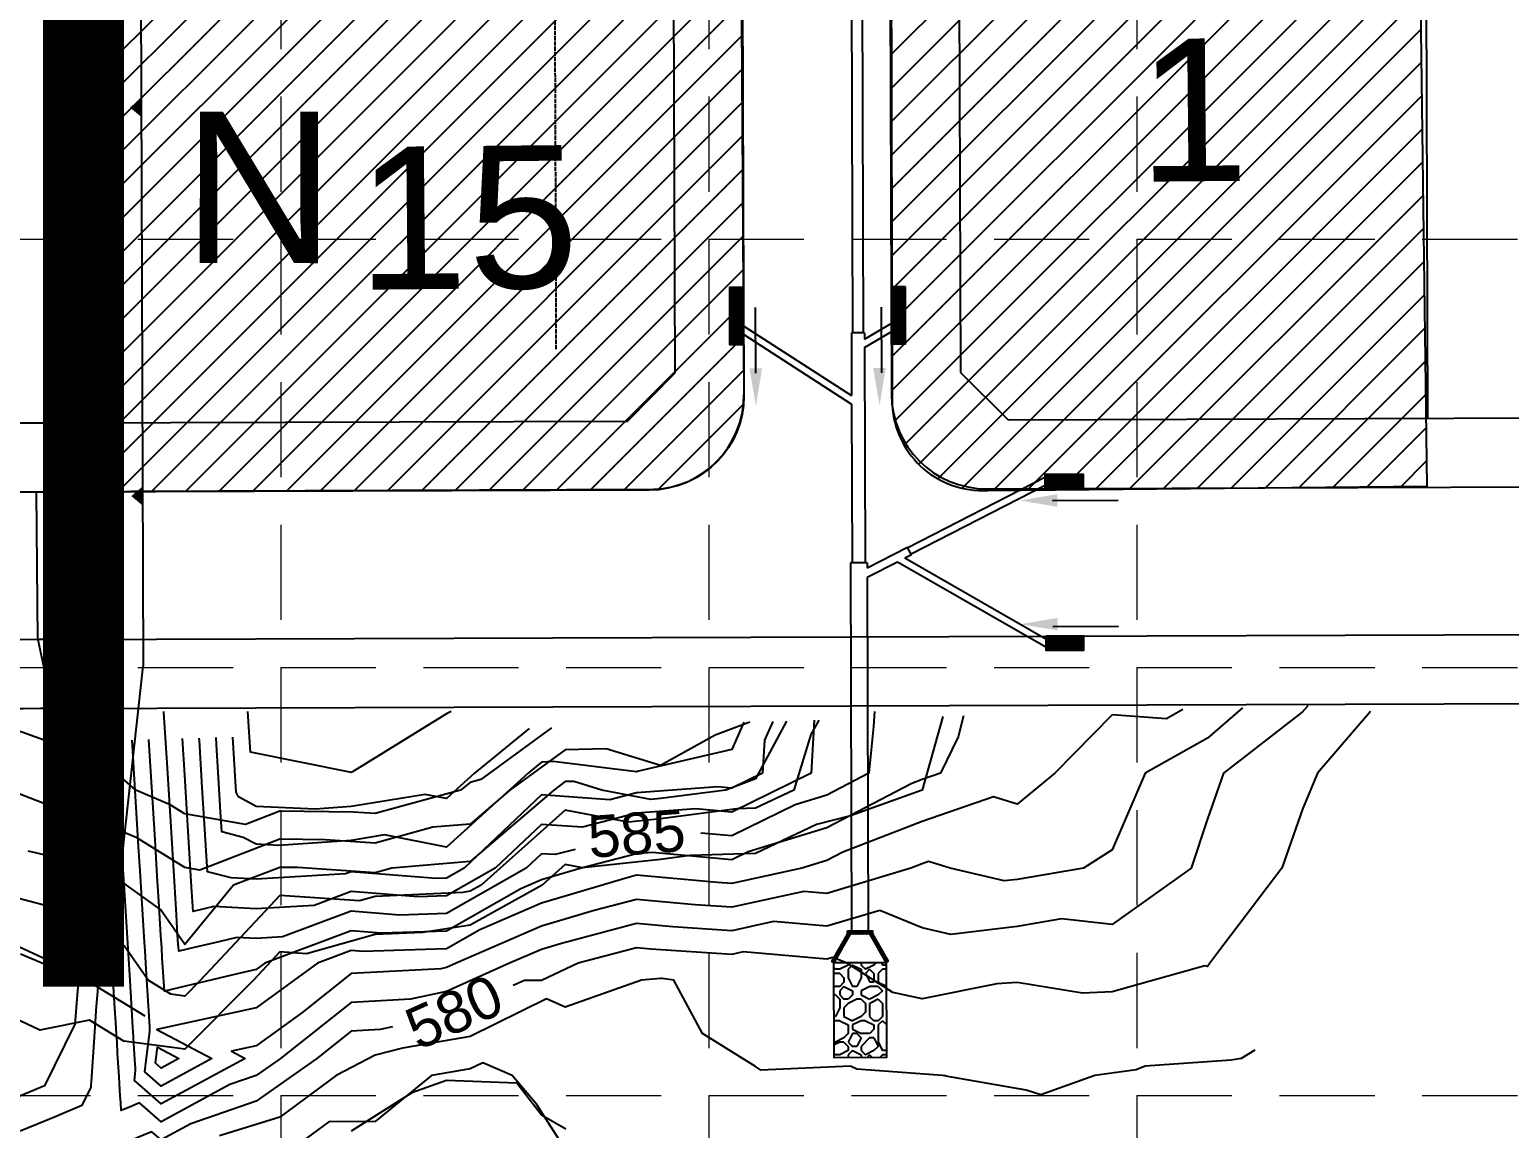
# Model space of a CAD drawing. Header units: inches. Extents: x 2468851 to 2474620, y 7110473 to 7114082.
# Drawn here: x 2470602.4 to 2470913.5, y 7111370.3 to 7111601.3 of the extents above; entities that cross this region are included whole.
import ezdxf
from ezdxf.enums import TextEntityAlignment as Align

# ---------------------------------------------------------------- set-up
doc = ezdxf.new("R2010")
doc.units = ezdxf.units.IN
doc.header["$MEASUREMENT"] = 0
for name, pattern in [('DASHED', [1.1, 0.9, -0.2]), ('HIDDEN', [0.375, 0.25, -0.125]), ('PHANTOM2', [3.15, 1.9, -0.25, 0.25, -0.25, 0.25, -0.25])]:
    doc.linetypes.add(name, pattern=pattern)
for name, color, linetype in [('BDY', 250, 'PHANTOM2'), ('CONTOURS-MAJ', 250, 'Continuous'), ('CONTOURS-MIN', 250, 'Continuous'), ('DITCH', 250, 'Continuous'), ('FLOW', 250, 'Continuous'), ('FUTURE', 250, 'Continuous'), ('GRID', 254, 'HIDDEN'), ('LOT', 250, 'Continuous'), ('LOTNO', 250, 'Continuous'), ('Newcastle homesites', 194, 'Continuous'), ('PHASE LINE', 7, 'Continuous'), ('PVMT', 250, 'Continuous'), ('SODDED LOT', 2, 'Continuous'), ('SROW', 250, 'Continuous'), ('STM', 1, 'Continuous')]:
    doc.layers.add(name, color=color, linetype=linetype)
doc.styles.get("Standard").update_dxf_attribs({"font": 'ARIAL.TTF'})
pattern_1 = [(225, (2471428.77444, 7111112.1237), (0.176776695, -0.176776695), [])]

# ---------------------------------------------------------------- blocks, each defined once
blk = doc.blocks.new('1DB')
at = {"layer": 'FLOW'}
for p, q in [((6.25, 13), (20.07, 13)), ((6.25, -13.5), (20.07, -13.5))]:
    blk.add_line(p, q, dxfattribs=at)
for points in [[(7.28, 11.68), (7.28, 14.32), (-0.62, 13)], [(7.28, -14.32), (7.28, -11.68), (-0.62, -13)]]:
    blk.add_solid(points, dxfattribs=at)

msp = doc.modelspace()

# ---------------------------------------------------------------- hatches: boundary and pattern name
at = {"layer": 'SODDED LOT'}
h = msp.add_hatch(dxfattribs=at)
h.set_pattern_fill('ANSI31', color=256, scale=40, style=0)
edge = h.paths.add_edge_path()
edge.add_line((2471878.14, 7111617.81), (2471733.92, 7111616.99))
edge.add_line((2471733.92, 7111616.99), (2471734.18, 7111508.06))
edge.add_line((2471734.18, 7111508.06), (2471859.31, 7111508.34))
edge.add_arc((2471859.27, 7111527.78), 19.44, 270.1281, 365.8334)
edge.add_line((2471878.6, 7111529.75), (2471878.43, 7111615.84))
edge.add_line((2471878.43, 7111615.84), (2471878.14, 7111617.81))
h.paths.add_polyline_path([(2471515.94, 7111475.91), (2471516.13, 7111331.66), (2471426.75, 7111331.66), (2471425.57, 7111475.63)])
h.paths.add_polyline_path([(2471163.92, 7111825.55), (2471163.11, 7111970.3), (2471074.78, 7111968.28), (2471074.38, 7111826.35)])
h.paths.add_polyline_path([(2470983.7, 7111825.12), (2470983.24, 7111969.87), (2470894.17, 7111968.95), (2470894.63, 7111825.58)])
h.paths.add_polyline_path([(2470462.54, 7111834), (2470614.22, 7111834.65), (2470616.16, 7111789.71), (2470750.69, 7111790.68), (2470751.01, 7111702.42), (2470616.8, 7111702.42), (2470615.83, 7111759), (2470605.81, 7111757.38), (2470463.51, 7111758.67)])
h.paths.add_polyline_path([(2470113.06, 7111496.01), (2470072.97, 7111368.32), (2470108.65, 7111357.77), (2470153.2, 7111347.74), (2470207.79, 7111335.38), (2470236.95, 7111331.19), (2470298.11, 7111325.02), (2470314.47, 7111323.88), (2470322.8, 7111457.64), (2470251.12, 7111464.45), (2470181.78, 7111477.77)])
h.paths.add_polyline_path([(2469651.46, 7111700.86), (2469516.57, 7111699.32), (2469517.53, 7111609.54), (2469562.54, 7111591.28), (2469580.04, 7111585.32), (2469605.81, 7111578.2), (2469620.57, 7111574.84), (2469632.5, 7111573.42), (2469636.94, 7111573.89), (2469641.49, 7111575.41), (2469645.37, 7111578.15), (2469648.39, 7111581.55), (2469651.14, 7111586.66), (2469652.37, 7111591.68), (2469652.18, 7111601.14)])
edge = h.paths.add_edge_path()
edge.add_line((2470431.89, 7111667.04), (2470417.42, 7111666.88))
edge.add_line((2470417.42, 7111666.88), (2470297.6, 7111666.45))
edge.add_line((2470297.6, 7111666.45), (2470297.94, 7111491.19))
edge.add_line((2470297.94, 7111491.19), (2470338, 7111488.45))
edge.add_line((2470338, 7111488.45), (2470383.55, 7111487.7))
edge.add_line((2470383.55, 7111487.7), (2470414.18, 7111488.82))
edge.add_arc((2470413.48, 7111507.87), 19.06, 272.1037, 359.9465)
edge.add_line((2470432.54, 7111507.85), (2470431.94, 7111665.77))
edge.add_line((2470431.94, 7111665.77), (2470431.89, 7111667.04))
h.paths.add_polyline_path([(2470001.06, 7111707.22), (2470149.45, 7111666.19), (2470148.76, 7111841.57), (2470001.33, 7111840.86)])
edge = h.paths.add_edge_path()
edge.add_line((2469778.45, 7111705.57), (2469682.37, 7111705.53))
edge.add_line((2469682.37, 7111705.53), (2469683.62, 7111588.73))
edge.add_arc((2469701.77, 7111588.93), 18.15, 180.6134, 277.0441)
edge.add_line((2469703.99, 7111570.92), (2469779.71, 7111571.39))
edge.add_line((2469779.71, 7111571.39), (2469779.64, 7111586.31))
edge.add_line((2469779.64, 7111586.31), (2469778.45, 7111705.57))
h.paths.add_polyline_path([(2470015.75, 7112006.16), (2470015.99, 7111872), (2470095.33, 7111872.74), (2470094.59, 7112006.9), (2470099.29, 7112006.9), (2470098.86, 7112141.12), (2470021.38, 7112140.9), (2470020.72, 7112007.15)])
h.paths.add_polyline_path([(2469776.58, 7112005.55), (2469856.02, 7112005.8), (2469856.49, 7111871.77), (2469777.08, 7111871.31), (2469777.08, 7111885.96)])
edge = h.paths.add_edge_path()
edge.add_line((2469786.45, 7112005.92), (2469785.68, 7112140.02))
edge.add_line((2469785.68, 7112140.02), (2469713.34, 7112139.91))
edge.add_arc((2469713.38, 7112119.63), 20.27, 90.093, 165.6857)
edge.add_arc((2470143.68, 7112009.84), 464.36, 165.6857, 180.536)
edge.add_line((2469679.34, 7112005.49), (2469785.96, 7112005.86))
edge.add_line((2469785.96, 7112005.86), (2469786.45, 7112005.92))
h.paths.add_polyline_path([(2469649.6, 7111848.84), (2469635.2, 7111848.75), (2469515.35, 7111847.42), (2469515.62, 7111823.32), (2469381.31, 7111821.85), (2469381.93, 7111748.24), (2469396.3, 7111748.24), (2469516.28, 7111749.42), (2469516.06, 7111773.6), (2469650.36, 7111775)])
h.paths.add_polyline_path([(2469651.21, 7112064.55), (2469634.57, 7112066.16), (2469517.7, 7112080.49), (2469516.64, 7112069.09), (2469514.68, 7112044.74), (2469514.3, 7111995.84), (2469514.75, 7111921.62), (2469649.01, 7111922.88), (2469647.99, 7111997.16), (2469648.39, 7112022.09), (2469649.17, 7112040.78)])
h.paths.add_polyline_path([(2469348.37, 7111996.14), (2469333.8, 7111995.88), (2469211.95, 7111994.68), (2469213.43, 7111846.88), (2469349.74, 7111848.08)])
edge = h.paths.add_edge_path()
edge.add_line((2469730.73, 7112440.03), (2469731.15, 7112305.56))
edge.add_line((2469731.15, 7112305.56), (2469808.21, 7112305.54))
edge.add_line((2469808.21, 7112305.54), (2470037.38, 7112306.59))
edge.add_line((2470037.38, 7112306.59), (2470037.82, 7112172.28))
edge.add_line((2470037.82, 7112172.28), (2469741.34, 7112171.2))
edge.add_arc((2469741.22, 7112203.44), 32.23, 246.0227, 270.2078, ccw=False)
edge.add_arc((2469697.26, 7112140.01), 45.9, 47.7551, 171.3864)
edge.add_line((2469651.88, 7112146.88), (2469532.82, 7112163.94))
edge.add_line((2469532.82, 7112163.94), (2469542.24, 7112198.47))
edge.add_line((2469542.24, 7112198.47), (2469562.19, 7112256.01))
edge.add_line((2469562.19, 7112256.01), (2469579.94, 7112304.73))
edge.add_line((2469579.94, 7112304.73), (2469573.93, 7112305.1))
edge.add_line((2469573.93, 7112305.1), (2469573.43, 7112439.53))
edge.add_line((2469573.43, 7112439.53), (2469730.73, 7112440.03))
h.paths.add_polyline_path([(2470018.68, 7112606.6), (2470019.14, 7112472.29), (2470094.74, 7112472.83), (2470094.31, 7112486.95), (2470094.13, 7112606.77)])
h.paths.add_polyline_path([(2469792.37, 7112605.8), (2469792.71, 7112471.2), (2469716.66, 7112471.33), (2469716.66, 7112486.16), (2469716.53, 7112605.8)])
h.paths.add_polyline_path([(2470020.12, 7112140.9), (2470020.45, 7112006.75), (2469864, 7112006.19), (2469863.37, 7112140.41)])
h.paths.add_polyline_path([(2471074.5, 7112290.24), (2471164.61, 7112290.54), (2471163.96, 7112435.01), (2471074.15, 7112434.66)])
edge = h.paths.add_edge_path()
edge.add_line((2471343.8, 7111971.44), (2471344.7, 7112114.95))
edge.add_line((2471344.7, 7112114.95), (2471539.87, 7112116.18))
edge.add_arc((2471539.99, 7112097.82), 18.36, 0.6652, 90.3626, ccw=False)
edge.add_line((2471558.35, 7112098.03), (2471558.44, 7111971.6))
edge.add_line((2471558.44, 7111971.6), (2471343.8, 7111971.44))
h.paths.add_polyline_path([(2471733.95, 7111796.93), (2471589.88, 7111797.21), (2471589.6, 7111707.83), (2471733.95, 7111707.27)])
h.paths.add_polyline_path([(2471256.55, 7111650.5), (2471346.65, 7111651.4), (2471345.56, 7111795.58), (2471256.09, 7111794.88)])
h.paths.add_polyline_path([(2470896.14, 7111649.75), (2470986.24, 7111650.18), (2470985.81, 7111794.06), (2470895.5, 7111793.85)])
h.paths.add_polyline_path([(2471075.94, 7111650.02), (2471166.38, 7111650.42), (2471165.98, 7111506.4), (2471076.34, 7111505.2)])
edge = h.paths.add_edge_path()
edge.add_line((2470616.6, 7111503.76), (2470614.57, 7111613.54))
edge.add_line((2470614.57, 7111613.54), (2470751.96, 7111614.46))
edge.add_line((2470751.96, 7111614.46), (2470752.52, 7111524.23))
edge.add_arc((2470733.02, 7111524.11), 19.51, -88.4919, 0.3567, ccw=False)
edge.add_line((2470733.53, 7111504.61), (2470623.66, 7111504.15))
edge.add_line((2470623.66, 7111504.15), (2470616.6, 7111503.76))
h.paths.add_polyline_path([(2470463.61, 7111603.16), (2470613.04, 7111603.43), (2470612.86, 7111756.91), (2470462.93, 7111757.35)])
h.paths.add_polyline_path([(2469852.56, 7111706.18), (2469854.08, 7111571.62), (2469927.93, 7111571.62), (2469926.61, 7111705.99)])
edge = h.paths.add_edge_path()
edge.add_line((2470297.32, 7111740.55), (2470297.26, 7111841.96))
edge.add_line((2470297.26, 7111841.96), (2470411.86, 7111842.43))
edge.add_arc((2470411.94, 7111822.98), 19.45, 2.0481, 90.236, ccw=False)
edge.add_line((2470431.37, 7111823.68), (2470431.8, 7111741.01))
edge.add_line((2470431.8, 7111741.01), (2470297.32, 7111740.55))
h.paths.add_polyline_path([(2470148.95, 7111841.35), (2470149.53, 7111666.08), (2470297.52, 7111666.62), (2470296.95, 7111841.9)])
h.paths.add_polyline_path([(2470001.09, 7111840.81), (2469926.23, 7111840.4), (2469926.77, 7111706.44), (2470001.47, 7111706.6)])
h.paths.add_polyline_path([(2469683.69, 7111706.18), (2469852.19, 7111706.18), (2469851.39, 7111840.13), (2469708.56, 7111840.13), (2469694.21, 7111838.66), (2469687.03, 7111833.81), (2469682.17, 7111824.5), (2469681.4, 7111811.11), (2469682.35, 7111706.12)])
h.paths.add_polyline_path([(2469381.01, 7112045.7), (2469514.27, 7112044.48), (2469517.52, 7112080.63), (2469651.2, 7112064.38), (2469658.51, 7112108.24), (2469658.51, 7112116.77), (2469656.48, 7112120.02), (2469653.23, 7112126.93), (2469652.82, 7112135.05), (2469650.38, 7112142.36), (2469650.38, 7112146.42), (2469532.96, 7112162.67), (2469523.62, 7112122.46), (2469389.54, 7112138.3), (2469384.67, 7112102.56), (2469381.42, 7112070.88)])
h.paths.add_polyline_path([(2470183.62, 7112307.12), (2470258.33, 7112308.1), (2470258, 7112441.02), (2470182.97, 7112441.02)])
h.paths.add_polyline_path([(2470033.71, 7112306.58), (2470108.63, 7112307.6), (2470107.61, 7112441.33), (2470033.02, 7112440.99)])
h.paths.add_polyline_path([(2469731.5, 7112305.73), (2469808.52, 7112305.95), (2469807.86, 7112440.37), (2469731.08, 7112440.06)])
h.paths.add_polyline_path([(2469437.23, 7112304.73), (2469573.71, 7112305.3), (2469572.86, 7112439.76), (2469497.13, 7112438.91), (2469488.66, 7112437.5), (2469481.59, 7112432.69), (2469477.35, 7112427.05), (2469474.24, 7112416.03)])
h.paths.add_polyline_path([(2470320.44, 7112607.52), (2470321.11, 7112473.23), (2470245.46, 7112472.87), (2470245.08, 7112607.02)])
h.paths.add_polyline_path([(2470177.76, 7112007.29), (2470416.4, 7112007.94), (2470430.92, 7112007.8), (2470430.5, 7112122.83), (2470430.45, 7112123.93), (2470430.28, 7112125.48), (2470430.04, 7112126.7), (2470429.95, 7112127.17), (2470429.65, 7112128.23), (2470429.51, 7112128.71), (2470428.96, 7112130.17), (2470428.29, 7112131.61), (2470427.44, 7112133.03), (2470426.6, 7112134.28), (2470425.56, 7112135.6), (2470424.51, 7112136.68), (2470423.41, 7112137.67), (2470421.96, 7112138.8), (2470420.8, 7112139.55), (2470419.24, 7112140.4), (2470417.84, 7112141.02), (2470416.4, 7112141.53), (2470415.05, 7112141.89), (2470413.14, 7112142.22), (2470411.73, 7112142.37), (2470177.16, 7112141.43)])
h.paths.add_polyline_path([(2470605.08, 7112373.61), (2470460.62, 7112373.35), (2470460.51, 7112450.56), (2470529.82, 7112450.15), (2470604.97, 7112450.55)])
h = msp.add_hatch(dxfattribs=at)
h.set_pattern_fill('ANSI31', color=256, scale=40, style=0)
edge = h.paths.add_edge_path()
edge.add_line((2470893.13, 7111969.27), (2470782.27, 7111968.84))
edge.add_line((2470782.27, 7111968.84), (2470782.54, 7111843.64))
edge.add_arc((2470801.53, 7111843.68), 18.99, 180.1245, 273.4308)
edge.add_line((2470802.66, 7111824.73), (2470893.84, 7111825.16))
edge.add_line((2470893.84, 7111825.16), (2470893.13, 7111969.27))
edge = h.paths.add_edge_path()
edge.add_line((2470894.29, 7111648.96), (2470783.42, 7111648.53))
edge.add_line((2470783.42, 7111648.53), (2470783.69, 7111523.33))
edge.add_arc((2470802.68, 7111523.37), 18.99, 180.1245, 273.4308)
edge.add_line((2470803.82, 7111504.42), (2470896.22, 7111505.31))
edge.add_line((2470896.22, 7111505.31), (2470894.29, 7111648.96))
at = {"layer": 'STM'}
h = msp.add_hatch(dxfattribs=at)
h.set_pattern_fill('ANSI31', color=5, scale=2, angle=180, style=0)
h.set_pattern_definition(pattern_1)
h.paths.add_polyline_path([(2470752.49, 7111547.07), (2470749.49, 7111547.06), (2470749.53, 7111535.06), (2470752.53, 7111535.07)])
h = msp.add_hatch(dxfattribs=at)
h.set_pattern_fill('ANSI31', color=5, scale=2, angle=180, style=0)
h.set_pattern_definition(pattern_1)
h.paths.add_polyline_path([(2470786.49, 7111547.19), (2470783.49, 7111547.17), (2470783.53, 7111535.17), (2470786.53, 7111535.19)])
h = msp.add_hatch(dxfattribs=at)
h.set_pattern_fill('ANSI31', color=5, scale=2, angle=180, style=0)
h.set_pattern_definition(pattern_1)
h.paths.add_polyline_path([(2470815.89, 7111504.79), (2470815.88, 7111507.79), (2470823.88, 7111507.81), (2470823.89, 7111504.81)])
h = msp.add_hatch(dxfattribs=at)
h.set_pattern_fill('ANSI31', color=5, scale=2, angle=180, style=0)
h.set_pattern_definition(pattern_1)
h.paths.add_polyline_path([(2470816, 7111473.79), (2470816.01, 7111470.79), (2470824.01, 7111470.81), (2470824, 7111473.81)])
h = msp.add_hatch(dxfattribs=at)
h.set_pattern_fill('ANSI31', color=5, angle=180, style=0)
h.set_pattern_definition([(225, (2471428.77444, 7111112.1237), (0.088388348, -0.088388348), [])])
h.paths.add_polyline_path([(2470774.32, 7111411.81), (2470779.57, 7111411.83), (2470779.57, 7111411.16), (2470782.91, 7111405.42), (2470782.48, 7111405.17), (2470779, 7111411.16), (2470774.9, 7111411.14), (2470771.46, 7111405.13), (2470771.02, 7111405.38), (2470774.32, 7111411.14)])
h = msp.add_hatch(dxfattribs=at)
h.set_pattern_fill('AGGREGAT', scale=18, angle=180, style=0)
h.set_pattern_definition([(180, (2471428.774, 7111112.124), (-18, -18), [1.8, -2.7, 0.9, -2.7, 0.9, -9]), (180, (2471419.774, 7111110.324), (-18, -18), [0.9, -17.1]), (180, (2471425.174, 7111109.424), (-18, -18), [0.9, -1.8, 0.9, -14.4]), (180, (2471416.174, 7111108.524), (-18, -18), [1.8, -16.2]), (180, (2471414.374, 7111107.624), (-18, -18), [0.9, -17.1]), (180, (2471419.774, 7111105.824), (-18, -18), [1.8, -16.2]), (180, (2471428.774, 7111104.924), (-18, -18), [0.9, -1.8, 0.9, -4.5, 2.7, -7.2]), (180, (2471416.174, 7111103.124), (-18, -18), [1.8, -16.2]), (180, (2471426.974, 7111102.224), (-18, -18), [1.8, -0.9, 0.9, -7.2, 0.9, -6.3]), (180, (2471427.874, 7111101.324), (-18, -18), [0.9, -17.1]), (180, (2471421.574, 7111100.424), (-18, -18), [0.9, -0.9, 0.9, -15.3]), (180, (2471424.274, 7111099.524), (-18, -18), [0.9, -17.1]), (180, (2471412.574, 7111098.624), (-18, -18), [0.9, -17.1]), (180, (2471420.674, 7111097.724), (-18, -18), [0.9, -7.2, 0.9, -9]), (180, (2471420.674, 7111096.824), (-18, -18), [1.8, -16.2]), (180, (2471417.074, 7111095.924), (-18, -18), [1.8, -16.2]), (180, (2471427.874, 7111095.024), (-18, -18), [0.9, -10.8, 1.8, -4.5]), (270, (2471428.774, 7111104.024), (18, -18), [3.6, -3.6, 1.8, -9]), (270, (2471427.874, 7111104.024), (18, -18), [0.9, -6.3, 1.8, -9]), (270, (2471426.974, 7111108.524), (18, -18), [2.7, -15.3]), (270, (2471426.074, 7111108.524), (18, -18), [1.8, -16.2]), (270, (2471425.174, 7111111.224), (18, -18), [0.9, -10.8, 0.9, -0.9, 1.8, -2.7]), (270, (2471423.374, 7111111.224), (18, -18), [0.9, -6.3, 0.9, -9.9]), (270, (2471422.474, 7111104.024), (18, -18), [1.8, -2.7, 0.9, -0.9, 1.8, -9.9]), (270, (2471421.574, 7111107.624), (18, -18), [1.8, -9.9, 0.9, -5.4]), (270, (2471420.674, 7111111.224), (18, -18), [0.9, -0.9, 1.8, -14.4]), (270, (2471418.874, 7111099.524), (18, -18), [0.9, -17.1]), (270, (2471417.974, 7111099.524), (18, -18), [1.8, -1.8, 0.9, -0.9, 1.8, -10.8]), (270, (2471417.074, 7111107.624), (18, -18), [0.9, -0.9, 0.9, -1.8, 0.9, -12.6]), (270, (2471414.374, 7111101.324), (18, -18), [3.6, -14.4]), (270, (2471413.474, 7111103.124), (18, -18), [3.6, -2.7, 1.8, -9.9]), (270, (2471412.574, 7111110.324), (18, -18), [0.9, -2.7, 1.8, -12.6]), (270, (2471411.674, 7111108.524), (18, -18), [2.7, -15.3]), (225, (2471421.574, 7111112.124), (-3e-15, -18), [1.2728, -24.18306]), (225, (2471411.674, 7111111.224), (-3e-15, -18), [1.27278, -21.6375, 1.27278, -1.27278]), (225, (2471423.374, 7111110.324), (-3e-15, -18), [1.27278, -10.18224, 1.27278, -12.72804]), (225, (2471418.874, 7111110.324), (-3e-15, -18), [1.27278, -20.36472, 1.27278, -2.54556]), (225, (2471417.974, 7111110.324), (-3e-15, -18), [2.54556, -10.18224, 2.54556, -10.18248]), (225, (2471422.474, 7111108.524), (-3e-15, -18), [1.2726, -11.4552, 1.2726, -1.2726, 1.2726, -8.91024]), (225, (2471413.474, 7111107.624), (-3e-15, -18), [1.27278, -1.27278, 1.27278, -21.6375]), (225, (2471426.074, 7111106.724), (-3e-15, -18), [1.27278, -15.27336, 1.27278, -7.63692]), (225, (2471411.674, 7111104.924), (-3e-15, -18), [1.2726, -1.2726, 1.2726, -5.09112, 1.2726, -15.27432]), (225, (2471422.474, 7111102.224), (-3e-15, -18), [1.2728, -24.18306]), (225, (2471426.974, 7111101.324), (-3e-15, -18), [2.54558, -22.91027]), (225, (2471428.774, 7111099.524), (-3e-15, -18), [1.27278, -1.27278, 1.27278, -21.6375]), (225, (2471418.874, 7111096.824), (-3e-15, -18), [1.2728, -24.18306]), (225, (2471413.474, 7111095.024), (-3e-15, -18), [1.2728, -24.18306]), (315, (2471420.674, 7111110.324), (-3e-15, -18), [1.2728, -24.18306]), (315, (2471419.774, 7111110.324), (-3e-15, -18), [1.2728, -24.18306]), (315, (2471425.174, 7111109.424), (-3e-15, -18), [1.27278, -5.09112, 2.54556, -16.54638]), (315, (2471428.774, 7111109.424), (-3e-15, -18), [1.2728, -24.18306]), (315, (2471417.074, 7111106.724), (-3e-15, -18), [1.27278, -10.18234, 1.27278, -12.72795]), (315, (2471416.174, 7111106.724), (-3e-15, -18), [1.2726, -7.6374, 1.2726, -7.6356, 1.2726, -6.36504]), (315, (2471426.974, 7111105.824), (-3e-15, -18), [1.2728, -24.18306]), (315, (2471412.574, 7111104.924), (-3e-15, -18), [2.5452, -6.3639, 1.2726, -1.2726, 1.2726, -12.72894]), (315, (2471424.274, 7111102.224), (-3e-15, -18), [1.2728, -24.18306]), (315, (2471417.074, 7111102.224), (-3e-15, -18), [2.54558, -22.91027]), (315, (2471416.174, 7111102.224), (-3e-15, -18), [1.2728, -24.18306]), (315, (2471421.574, 7111100.424), (-3e-15, -18), [1.2728, -24.18306]), (315, (2471426.974, 7111097.724), (-3e-15, -18), [1.2728, -24.18306]), (315, (2471412.574, 7111097.724), (-3e-15, -18), [1.2728, -24.18306]), (206.565, (2471426.9744, 7111112.124), (-18, -7e-09), [2.0124, -38.23682]), (206.565, (2471428.7744, 7111110.324), (-18, -7e-09), [2.0124, -38.23682]), (206.565, (2471428.7744, 7111109.424), (-18, -7e-09), [2.0124, -38.23682]), (206.565, (2471424.2744, 7111109.424), (-18, -7e-09), [2.0124, -38.23682]), (206.565, (2471425.1744, 7111105.824), (-18, -7e-09), [2.0124, -38.23682]), (206.565, (2471425.1744, 7111104.924), (-18, -7e-09), [2.0124, -38.23682]), (206.565, (2471421.5744, 7111101.324), (-18, -7e-09), [2.0124, -38.23682]), (206.565, (2471420.6744, 7111100.424), (-18, -7e-09), [2.0124, -38.23682]), (206.565, (2471427.8744, 7111098.624), (-18, -7e-09), [2.0124, -38.23682]), (206.565, (2471422.4744, 7111098.624), (-18, -7e-09), [2.0124, -38.23682]), (243.435, (2471413.4744, 7111112.124), (-9e-10, -18), [2.0124, -38.23682]), (243.435, (2471417.9744, 7111109.424), (-9e-10, -18), [2.0124, -38.23682]), (243.435, (2471420.6744, 7111107.624), (-9e-10, -18), [2.0124, -38.23682]), (243.435, (2471417.9744, 7111104.924), (-9e-10, -18), [2.0124, -38.23682]), (243.435, (2471417.0744, 7111104.924), (-9e-10, -18), [2.0124, -38.23682]), (243.435, (2471423.3744, 7111102.224), (-9e-10, -18), [2.0124, -38.23682]), (243.435, (2471425.1744, 7111101.324), (-9e-10, -18), [2.0124, -38.23682]), (243.435, (2471417.9744, 7111097.724), (-9e-10, -18), [2.0124, -38.23682]), (243.435, (2471425.1744, 7111095.924), (-9e-10, -18), [2.0124, -38.23682]), (296.565, (2471427.8744, 7111101.324), (7e-09, -18), [2.0124, -38.23682]), (296.565, (2471417.0744, 7111101.324), (7e-09, -18), [2.0124, -38.23682]), (296.565, (2471428.7744, 7111100.424), (7e-09, -18), [2.0124, -38.23682]), (296.565, (2471414.3744, 7111097.724), (7e-09, -18), [2.0124, -38.23682]), (296.565, (2471426.0744, 7111096.824), (7e-09, -18), [2.0124, -38.23682]), (296.565, (2471422.4744, 7111095.924), (7e-09, -18), [2.0124, -38.23682]), (333.435, (2471421.5744, 7111112.124), (18, -7e-09), [2.0124, -38.23682]), (333.435, (2471425.1744, 7111110.324), (18, -7e-09), [2.0124, -38.23682]), (333.435, (2471412.5744, 7111109.424), (18, -7e-09), [2.0124, -38.23682]), (333.435, (2471414.3744, 7111107.624), (18, -7e-09), [2.0124, -38.23682]), (333.435, (2471421.5744, 7111105.824), (18, -7e-09), [2.0124, -38.23682]), (333.435, (2471426.0744, 7111104.924), (18, -7e-09), [2.0124, -38.23682]), (333.435, (2471420.6744, 7111104.924), (18, -7e-09), [2.0124, -38.23682]), (333.435, (2471423.3744, 7111103.124), (18, -7e-09), [2.0124, -38.23682]), (333.435, (2471423.3744, 7111098.624), (18, -7e-09), [2.0124, -38.23682]), (333.435, (2471428.7744, 7111095.024), (18, -7e-09), [2.0124, -38.23682]), (333.435, (2471417.9744, 7111095.024), (18, -7e-09), [2.0124, -38.23682]), (333.435, (2471416.1744, 7111095.024), (18, -7e-09), [2.0124, -38.23682])])
h.paths.add_polyline_path([(2470782.48, 7111405.17), (2470782.55, 7111385.17), (2470771.53, 7111385.13), (2470771.46, 7111405.13)])

# ---------------------------------------------------------------- linework, layer by layer
at = {"layer": 'BDY', "color": 7, "linetype": 'Continuous'}
for p, q in [((2470604.37, 7112608.57), (2470608.29, 7111458.58)), ((2470604.37, 7112608.57), (2470608.29, 7111458.58)), ((2470608.29, 7111458.58), (2471336.07, 7111461.06))]:
    msp.add_line(p, q, dxfattribs=at)
msp.add_arc((2470611.25, 7110588.58), 870, 90.19541, 97.87218, dxfattribs=at)
at = {"layer": 'CONTOURS-MAJ', "color": 42}
for points, elevation in [([(2470717.07, 7111428.94), (2470712.84, 7111427.84), (2470710, 7111428.04), (2470706.78, 7111425), (2470690, 7111415.46), (2470680.14, 7111415.14), (2470670, 7111415.96), (2470655.53, 7111410.53), (2470650, 7111410.2), (2470645.95, 7111410.42), (2470642.19, 7111409.53), (2470636.97, 7111408.29), (2470633.72, 7111407.52), (2470633.66, 7111408.56), (2470633.64, 7111408.87), (2470633.43, 7111412.28), (2470633.25, 7111415.2), (2470632.82, 7111422.21), (2470632.19, 7111432.48), (2470631.29, 7111447.14), (2470630.9, 7111453.44), (2470630.61, 7111457.77), (2470630.6, 7111457.95)], 585), ([(2470691.01, 7111457.95), (2470690, 7111457.47), (2470670.23, 7111445.23), (2470670, 7111445.12), (2470669.73, 7111445.19), (2470648.84, 7111449.37), (2470648.84, 7111449.37), (2470648.84, 7111449.37), (2470648.84, 7111449.37), (2470648.26, 7111457.95)], 590), ([(2470884.28, 7111457.95), (2470873.12, 7111445), (2470870, 7111437.38), (2470865.63, 7111425), (2470851.98, 7111406.98), (2470850.53, 7111405), (2470850, 7111404.34), (2470849.47, 7111404.47), (2470830, 7111399.03), (2470823.74, 7111398.74), (2470810, 7111400.96), (2470805.7, 7111400.7), (2470790, 7111397.55), (2470783.83, 7111398.83), (2470774.29, 7111405), (2470771.25, 7111406.25), (2470770, 7111405.88), (2470752.41, 7111407.41), (2470750, 7111406.88), (2470732.97, 7111407.97), (2470730, 7111408.24), (2470717.68, 7111405), (2470710, 7111401.36), (2470706.41, 7111401.41), (2470704.01, 7111400.34)], 580), ([(2470780, 7111457.95), (2470779.76, 7111454.76), (2470778.84, 7111445), (2470770, 7111440.37), (2470763.34, 7111438.34), (2470750, 7111431.77), (2470743.46, 7111432.36)], 585), ([(2470626.66, 7111393.85), (2470614.99, 7111401.03), (2470614.5, 7111400.93), (2470613.46, 7111401.42), (2470600.46, 7111406.89)], 585), ([(2470678.7, 7111391.63), (2470676.05, 7111391.05), (2470670, 7111390.73), (2470662.75, 7111385), (2470650, 7111376.05), (2470636.27, 7111371.27), (2470630, 7111367.87), (2470628.04, 7111369.6), (2470627.14, 7111369.22), (2470618.6, 7111365.67), (2470618.6, 7111365.67), (2470618.6, 7111365.67), (2470618.6, 7111365.67), (2470611.54, 7111366.92), (2470609.64, 7111366.13), (2470608.58, 7111365.69), (2470608.96, 7111365), (2470590, 7111349.32)], 580)]:
    msp.add_lwpolyline(points, dxfattribs=dict(at, elevation=elevation))
at = {"layer": 'CONTOURS-MIN', "color": 42}
for points, elevation in [([(2470871.13, 7111459.11), (2470870, 7111457.87), (2470853.37, 7111445), (2470850, 7111435.35), (2470846.55, 7111425), (2470830, 7111413.13), (2470819.34, 7111414.34), (2470810, 7111412.76), (2470796.03, 7111411.03), (2470790, 7111412.46), (2470781.13, 7111416.13), (2470770, 7111412.79), (2470758.77, 7111413.77), (2470750, 7111411.85), (2470737.64, 7111412.64), (2470730, 7111413.34), (2470714.17, 7111409.17), (2470710, 7111407.93), (2470703.25, 7111405), (2470690, 7111399.08), (2470682.44, 7111397.44), (2470670, 7111396.78), (2470655.11, 7111385), (2470650, 7111381.42), (2470644.5, 7111379.5), (2470630, 7111371.65), (2470625.47, 7111375.64), (2470623.38, 7111374.77), (2470621.63, 7111374.04), (2470621.52, 7111375.76), (2470621.44, 7111377.07), (2470621.28, 7111379.72), (2470621.19, 7111381.16), (2470620.88, 7111386.14), (2470620.75, 7111388.36), (2470620.58, 7111391.15), (2470620.56, 7111391.41), (2470620.24, 7111396.63), (2470620.1, 7111398.95), (2470619.64, 7111406.38), (2470619.62, 7111406.65), (2470618.4, 7111426.65), (2470617.17, 7111407.89), (2470617.07, 7111405.93), (2470616.63, 7111399.09), (2470616.36, 7111396.02), (2470616.07, 7111391.7), (2470615.93, 7111389.48), (2470615.3, 7111380.05), (2470615.27, 7111379.53), (2470615.25, 7111379.27), (2470615.23, 7111378.95), (2470613.34, 7111375.08), (2470607.58, 7111372.68), (2470600.4, 7111369.69)], 581), ([(2470871.13, 7111459.11), (2470870, 7111457.87), (2470853.37, 7111445), (2470850, 7111435.35), (2470846.55, 7111425), (2470830, 7111413.13), (2470819.34, 7111414.34), (2470810, 7111412.76), (2470796.03, 7111411.03), (2470790, 7111412.46), (2470781.13, 7111416.13), (2470770, 7111412.79), (2470758.77, 7111413.77), (2470750, 7111411.85), (2470737.64, 7111412.64), (2470730, 7111413.34), (2470714.17, 7111409.17), (2470710, 7111407.93), (2470703.25, 7111405), (2470690, 7111399.08), (2470682.44, 7111397.44), (2470670, 7111396.78), (2470655.11, 7111385), (2470650, 7111381.42), (2470644.5, 7111379.5), (2470630, 7111371.65), (2470625.47, 7111375.64), (2470623.38, 7111374.77), (2470621.63, 7111374.04), (2470621.52, 7111375.76), (2470621.44, 7111377.07), (2470621.28, 7111379.72), (2470621.19, 7111381.16), (2470620.88, 7111386.14), (2470620.75, 7111388.36), (2470620.58, 7111391.15), (2470620.56, 7111391.41), (2470620.24, 7111396.63), (2470620.1, 7111398.95), (2470619.64, 7111406.38), (2470619.62, 7111406.65), (2470618.4, 7111426.65), (2470617.17, 7111407.89), (2470617.07, 7111405.93), (2470616.63, 7111399.09), (2470616.36, 7111396.02), (2470616.07, 7111391.7), (2470615.93, 7111389.48), (2470615.3, 7111380.05), (2470615.27, 7111379.53), (2470615.25, 7111379.27), (2470615.23, 7111378.95), (2470613.34, 7111375.08), (2470607.58, 7111372.68), (2470600.4, 7111369.69)], 581), ([(2470857.35, 7111458.71), (2470850, 7111452.35), (2470836.94, 7111445), (2470830, 7111428.85), (2470823.91, 7111425), (2470810, 7111422.64), (2470807.3, 7111422.3), (2470795.94, 7111425), (2470791.38, 7111426.38), (2470790, 7111425.9), (2470787.67, 7111425), (2470770, 7111419.7), (2470765.12, 7111420.12), (2470750, 7111416.81), (2470742.3, 7111417.3), (2470730, 7111418.43), (2470721.08, 7111416.08), (2470710, 7111412.8), (2470692.06, 7111405), (2470690, 7111404.08), (2470688.83, 7111403.83), (2470670, 7111402.83), (2470659.61, 7111394.61), (2470650, 7111387.66), (2470644.79, 7111386.52), (2470647.68, 7111385), (2470630, 7111375.43), (2470624.4, 7111380.37), (2470624.65, 7111382.41), (2470624.61, 7111383.14), (2470624.57, 7111383.65), (2470624.22, 7111389.36), (2470624.14, 7111390.72), (2470624.1, 7111391.42), (2470623.93, 7111394.12), (2470623.49, 7111401.36), (2470623.14, 7111407), (2470623.08, 7111408.06), (2470622.11, 7111423.79), (2470622, 7111425.54), (2470621.84, 7111428.11), (2470620.39, 7111451.83)], 582), ([(2470857.35, 7111458.71), (2470850, 7111452.35), (2470836.94, 7111445), (2470830, 7111428.85), (2470823.91, 7111425), (2470810, 7111422.64), (2470807.3, 7111422.3), (2470795.94, 7111425), (2470791.38, 7111426.38), (2470790, 7111425.9), (2470787.67, 7111425), (2470770, 7111419.7), (2470765.12, 7111420.12), (2470750, 7111416.81), (2470742.3, 7111417.3), (2470730, 7111418.43), (2470721.08, 7111416.08), (2470710, 7111412.8), (2470692.06, 7111405), (2470690, 7111404.08), (2470688.83, 7111403.83), (2470670, 7111402.83), (2470659.61, 7111394.61), (2470650, 7111387.66), (2470644.79, 7111386.52), (2470647.68, 7111385), (2470630, 7111375.43), (2470624.4, 7111380.37), (2470624.65, 7111382.41), (2470624.61, 7111383.14), (2470624.57, 7111383.65), (2470624.22, 7111389.36), (2470624.14, 7111390.72), (2470624.1, 7111391.42), (2470623.93, 7111394.12), (2470623.49, 7111401.36), (2470623.14, 7111407), (2470623.08, 7111408.06), (2470622.11, 7111423.79), (2470622, 7111425.54), (2470621.84, 7111428.11), (2470620.39, 7111451.83)], 582), ([(2470712.09, 7111454.49), (2470697.22, 7111443.65), (2470694.99, 7111442.97), (2470692.94, 7111441.42), (2470674.99, 7111436.48), (2470670.37, 7111436.8), (2470654.99, 7111436.98), (2470647.78, 7111434.21), (2470634.99, 7111436.44), (2470631.9, 7111438.33), (2470624.69, 7111441.42), (2470619.55, 7111445.98), (2470614.99, 7111447.26), (2470605.45, 7111451.88), (2470594.99, 7111455.64), (2470576.77, 7111441.42), (2470574.99, 7111439.38), (2470572.59, 7111439.03), (2470573.15, 7111441.42), (2470570.89, 7111450.39)], 589), ([(2470794.36, 7111456.88), (2470790, 7111441.42), (2470774.99, 7111435.99), (2470767.78, 7111434.21), (2470754.99, 7111428.1), (2470741.23, 7111427.66), (2470734.99, 7111426.85), (2470718.64, 7111425.08), (2470714.99, 7111425.79), (2470710.1, 7111421.42), (2470694.99, 7111413.01), (2470685.04, 7111411.47), (2470674.99, 7111411.02), (2470660.58, 7111407.01), (2470654.99, 7111407.38), (2470649.41, 7111401.42), (2470634.99, 7111386.96), (2470622.2, 7111388.63), (2470614.99, 7111393.07), (2470604.51, 7111390.94), (2470594.99, 7111395.45)], 584), ([(2470768.28, 7111456.12), (2470766.64, 7111453.08), (2470763.01, 7111441.42), (2470754.99, 7111437.59), (2470751.03, 7111437.46), (2470734.99, 7111435.38), (2470728.21, 7111434.64), (2470714.99, 7111437.21), (2470697.32, 7111421.42), (2470694.99, 7111420.13), (2470693.46, 7111419.89), (2470674.99, 7111419.06), (2470671.71, 7111418.15), (2470654.99, 7111419.24), (2470638.29, 7111401.42), (2470634.99, 7111398.11), (2470632.06, 7111398.49), (2470627.3, 7111401.42), (2470622.25, 7111408.68), (2470614.99, 7111413.85), (2470609.66, 7111416.09), (2470594.99, 7111419.96)], 586), ([(2470753.82, 7111455.7), (2470746.52, 7111452.95), (2470734.99, 7111446.6), (2470723.62, 7111450.05), (2470714.99, 7111449.89), (2470703.36, 7111441.42), (2470694.99, 7111434.27), (2470687.15, 7111433.58), (2470674.99, 7111430.24), (2470664.53, 7111430.96), (2470654.99, 7111431.07), (2470638.17, 7111424.61), (2470634.99, 7111425.16), (2470624.91, 7111431.35), (2470614.99, 7111435.6), (2470610.24, 7111436.68), (2470598.12, 7111441.42)], 588), ([(2470761.52, 7111455.93), (2470754.99, 7111443.78), (2470748.72, 7111441.42), (2470734.99, 7111439.64), (2470732.99, 7111439.42), (2470722.7, 7111441.42), (2470716.79, 7111443.22), (2470714.99, 7111443.19), (2470712.57, 7111441.42), (2470694.99, 7111426.42), (2470678.53, 7111424.97), (2470674.99, 7111423.99), (2470658.68, 7111425.12), (2470654.99, 7111425.16), (2470645.27, 7111421.42), (2470634.99, 7111408.98), (2470629.89, 7111416.32), (2470622.72, 7111421.42), (2470617.93, 7111424.36), (2470614.99, 7111425.62), (2470602.1, 7111428.54)], 587), ([(2470844.84, 7111458.35), (2470841.42, 7111456.42), (2470830, 7111457.23), (2470817.92, 7111445), (2470810, 7111438.48), (2470804.99, 7111439.99), (2470790, 7111434.78), (2470773.36, 7111428.36), (2470770, 7111426.6), (2470764.73, 7111425), (2470750, 7111421.77), (2470746.97, 7111421.97), (2470730, 7111423.52), (2470727.99, 7111422.99), (2470710, 7111417.67), (2470697.03, 7111412.03), (2470690, 7111408.03), (2470672.46, 7111407.46), (2470670, 7111407.66), (2470662.91, 7111405), (2470650, 7111395.66), (2470629.11, 7111391.07), (2470640.71, 7111385), (2470630, 7111379.2), (2470626.61, 7111382.2), (2470626.83, 7111383.97), (2470627.59, 7111390.12), (2470627.67, 7111390.78), (2470627.64, 7111391.42), (2470627.62, 7111391.61), (2470626.88, 7111403.76), (2470626.64, 7111407.63), (2470626.53, 7111409.46), (2470625.82, 7111420.93), (2470625.61, 7111424.43), (2470625.29, 7111429.56), (2470623.92, 7111451.93)], 583), ([(2470844.84, 7111458.35), (2470841.42, 7111456.42), (2470830, 7111457.23), (2470817.92, 7111445), (2470810, 7111438.48), (2470804.99, 7111439.99), (2470790, 7111434.78), (2470773.36, 7111428.36), (2470770, 7111426.6), (2470764.73, 7111425), (2470750, 7111421.77), (2470746.97, 7111421.97), (2470730, 7111423.52), (2470727.99, 7111422.99), (2470710, 7111417.67), (2470697.03, 7111412.03), (2470690, 7111408.03), (2470672.46, 7111407.46), (2470670, 7111407.66), (2470662.91, 7111405), (2470650, 7111395.66), (2470629.11, 7111391.07), (2470640.71, 7111385), (2470630, 7111379.2), (2470626.61, 7111382.2), (2470626.83, 7111383.97), (2470627.59, 7111390.12), (2470627.67, 7111390.78), (2470627.64, 7111391.42), (2470627.62, 7111391.61), (2470626.88, 7111403.76), (2470626.64, 7111407.63), (2470626.53, 7111409.46), (2470625.82, 7111420.93), (2470625.61, 7111424.43), (2470625.29, 7111429.56), (2470623.92, 7111451.93)], 583), ([(2470798.75, 7111457.01), (2470797.58, 7111452.58), (2470793.85, 7111445), (2470790, 7111443.66), (2470787.82, 7111442.82), (2470770, 7111433.48), (2470753.46, 7111428.46), (2470750, 7111426.76), (2470733.27, 7111428.27), (2470730, 7111428.03), (2470718.33, 7111425), (2470710, 7111422.53), (2470705.64, 7111420.64), (2470690, 7111411.75), (2470676.3, 7111411.3), (2470670, 7111411.81), (2470651.85, 7111405), (2470650, 7111403.66), (2470646.62, 7111402.92), (2470630.7, 7111399.15), (2470630.27, 7111406.16), (2470630.14, 7111408.25), (2470629.98, 7111410.87), (2470629.54, 7111418.06), (2470629.21, 7111423.32), (2470628.74, 7111431.02), (2470627.59, 7111449.75), (2470627.45, 7111452.03)], 584), ([(2470798.75, 7111457.01), (2470797.58, 7111452.58), (2470793.85, 7111445), (2470790, 7111443.66), (2470787.82, 7111442.82), (2470770, 7111433.48), (2470753.46, 7111428.46), (2470750, 7111426.76), (2470733.27, 7111428.27), (2470730, 7111428.03), (2470718.33, 7111425), (2470710, 7111422.53), (2470705.64, 7111420.64), (2470690, 7111411.75), (2470676.3, 7111411.3), (2470670, 7111411.81), (2470651.85, 7111405), (2470650, 7111403.66), (2470646.62, 7111402.92), (2470630.7, 7111399.15), (2470630.27, 7111406.16), (2470630.14, 7111408.25), (2470629.98, 7111410.87), (2470629.54, 7111418.06), (2470629.21, 7111423.32), (2470628.74, 7111431.02), (2470627.59, 7111449.75), (2470627.45, 7111452.03)], 584), ([(2470767.3, 7111456.09), (2470766.67, 7111445), (2470750, 7111436.79), (2470742.47, 7111437.47), (2470730, 7111436.56), (2470718.6, 7111433.6), (2470710, 7111434.21), (2470700.25, 7111425), (2470690, 7111419.17), (2470683.98, 7111418.98), (2470670, 7111420.11), (2470662.18, 7111417.18), (2470650, 7111416.44), (2470641.08, 7111416.92), (2470636.75, 7111415.89), (2470636.43, 7111421.1), (2470635.64, 7111433.93), (2470634.99, 7111444.54), (2470634.51, 7111452.24)], 586), ([(2470767.3, 7111456.09), (2470766.67, 7111445), (2470750, 7111436.79), (2470742.47, 7111437.47), (2470730, 7111436.56), (2470718.6, 7111433.6), (2470710, 7111434.21), (2470700.25, 7111425), (2470690, 7111419.17), (2470683.98, 7111418.98), (2470670, 7111420.11), (2470662.18, 7111417.18), (2470650, 7111416.44), (2470641.08, 7111416.92), (2470636.75, 7111415.89), (2470636.43, 7111421.1), (2470635.64, 7111433.93), (2470634.99, 7111444.54), (2470634.51, 7111452.24)], 586), ([(2470758.63, 7111455.84), (2470756.88, 7111451.88), (2470756.49, 7111445), (2470750, 7111441.8), (2470747.07, 7111442.07), (2470730, 7111440.82), (2470724.36, 7111439.36), (2470710, 7111440.38), (2470693.72, 7111425), (2470690, 7111422.89), (2470687.82, 7111422.82), (2470670, 7111424.26), (2470668.82, 7111423.82), (2470650, 7111422.69), (2470644.77, 7111422.97), (2470639.77, 7111424.26), (2470639.09, 7111435.39), (2470638.68, 7111441.93), (2470638.08, 7111451.82), (2470638.04, 7111452.34)], 587), ([(2470758.63, 7111455.84), (2470756.88, 7111451.88), (2470756.49, 7111445), (2470750, 7111441.8), (2470747.07, 7111442.07), (2470730, 7111440.82), (2470724.36, 7111439.36), (2470710, 7111440.38), (2470693.72, 7111425), (2470690, 7111422.89), (2470687.82, 7111422.82), (2470670, 7111424.26), (2470668.82, 7111423.82), (2470650, 7111422.69), (2470644.77, 7111422.97), (2470639.77, 7111424.26), (2470639.09, 7111435.39), (2470638.68, 7111441.93), (2470638.08, 7111451.82), (2470638.04, 7111452.34)], 587), ([(2470752.54, 7111455.67), (2470750, 7111449.93), (2470730.36, 7111445.36), (2470730, 7111445.22), (2470712.44, 7111447.44), (2470710, 7111447.31), (2470707.18, 7111445), (2470690, 7111429.4), (2470677, 7111432), (2470670, 7111430.83), (2470654.79, 7111429.79), (2470650, 7111430.02), (2470647.27, 7111431.47), (2470642.79, 7111432.63), (2470642.53, 7111436.85), (2470642.38, 7111439.32), (2470641.66, 7111451), (2470641.57, 7111452.44)], 588), ([(2470752.54, 7111455.67), (2470750, 7111449.93), (2470730.36, 7111445.36), (2470730, 7111445.22), (2470712.44, 7111447.44), (2470710, 7111447.31), (2470707.18, 7111445), (2470690, 7111429.4), (2470677, 7111432), (2470670, 7111430.83), (2470654.79, 7111429.79), (2470650, 7111430.02), (2470647.27, 7111431.47), (2470642.79, 7111432.63), (2470642.53, 7111436.85), (2470642.38, 7111439.32), (2470641.66, 7111451), (2470641.57, 7111452.44)], 588), ([(2470707.38, 7111454.35), (2470695.93, 7111445), (2470690, 7111439.61), (2470685.51, 7111440.51), (2470670, 7111437.93), (2470662.41, 7111437.41), (2470650, 7111437.98), (2470646.28, 7111439.97), (2470645.82, 7111441), (2470645.25, 7111450.19), (2470645.09, 7111452.55)], 589), ([(2470707.38, 7111454.35), (2470695.93, 7111445), (2470690, 7111439.61), (2470685.51, 7111440.51), (2470670, 7111437.93), (2470662.41, 7111437.41), (2470650, 7111437.98), (2470646.28, 7111439.97), (2470645.82, 7111441), (2470645.25, 7111450.19), (2470645.09, 7111452.55)], 589), ([(2470611.4, 7111451.57), (2470610.27, 7111431.59), (2470609.93, 7111426.36), (2470609.58, 7111419.93), (2470609.46, 7111418.08), (2470608.74, 7111404.45), (2470608.74, 7111404.45), (2470608.74, 7111404.45), (2470608.74, 7111404.45), (2470596.62, 7111410.05), (2470595.03, 7111410.78), (2470579.04, 7111415.96), (2470570, 7111419.46), (2470566.01, 7111421.01), (2470555.72, 7111425), (2470550, 7111427.22), (2470532, 7111427), (2470530, 7111427.37), (2470519.08, 7111425), (2470510, 7111423.03), (2470508.1, 7111423.1), (2470490, 7111419.96), (2470477.17, 7111418.01), (2470470.17, 7111407.39)], 583), ([(2470611.4, 7111451.57), (2470610.27, 7111431.59), (2470609.93, 7111426.36), (2470609.58, 7111419.93), (2470609.46, 7111418.08), (2470608.74, 7111404.45), (2470608.74, 7111404.45), (2470608.74, 7111404.45), (2470608.74, 7111404.45), (2470596.62, 7111410.05), (2470595.03, 7111410.78), (2470579.04, 7111415.96), (2470570, 7111419.46), (2470566.01, 7111421.01), (2470555.72, 7111425), (2470550, 7111427.22), (2470532, 7111427), (2470530, 7111427.37), (2470519.08, 7111425), (2470510, 7111423.03), (2470508.1, 7111423.1), (2470490, 7111419.96), (2470477.17, 7111418.01), (2470470.17, 7111407.39)], 583), ([(2470615.78, 7111451.7), (2470615.57, 7111447.92), (2470614.16, 7111426.51), (2470613.99, 7111423.29), (2470613.31, 7111412.98), (2470612.9, 7111405.19), (2470612.68, 7111401.77), (2470611.85, 7111392.22), (2470611.85, 7111392.22), (2470611.85, 7111392.22), (2470611.85, 7111392.22), (2470605.51, 7111379.22), (2470605.51, 7111379.22), (2470605.51, 7111379.22), (2470592.22, 7111373.68)], 582), ([(2470615.78, 7111451.7), (2470615.57, 7111447.92), (2470614.16, 7111426.51), (2470613.99, 7111423.29), (2470613.31, 7111412.98), (2470612.9, 7111405.19), (2470612.68, 7111401.77), (2470611.85, 7111392.22), (2470611.85, 7111392.22), (2470611.85, 7111392.22), (2470611.85, 7111392.22), (2470605.51, 7111379.22), (2470605.51, 7111379.22), (2470605.51, 7111379.22), (2470592.22, 7111373.68)], 582), ([(2470860, 7111386.72), (2470857.06, 7111384.97), (2470854.99, 7111384.66), (2470836.91, 7111383.34), (2470834.99, 7111382.62), (2470826.3, 7111381.42), (2470814.99, 7111377.34), (2470811.89, 7111378.33), (2470794.99, 7111381.3), (2470794.88, 7111381.31), (2470794.27, 7111381.42), (2470776.3, 7111382.74), (2470774.99, 7111383.4), (2470756.13, 7111382.56), (2470754.99, 7111383.32), (2470743.83, 7111390.26), (2470737.81, 7111401.42), (2470735.39, 7111401.82), (2470734.99, 7111401.81), (2470730.99, 7111401.42), (2470714.99, 7111395.8), (2470711.06, 7111397.5), (2470694.99, 7111389.58), (2470680.76, 7111387.19), (2470674.99, 7111385.68), (2470666.84, 7111381.42), (2470654.99, 7111372.63), (2470642.33, 7111368.76)], 579), ([(2470714.99, 7111365.9), (2470708.97, 7111375.4), (2470703.85, 7111381.42), (2470697.67, 7111384.1), (2470694.99, 7111382.78), (2470686.89, 7111381.42), (2470674.99, 7111371.75), (2470665.26, 7111371.69), (2470654.99, 7111364.08)], 578), ([(2470715.13, 7111370.13), (2470710, 7111373.05), (2470704.8, 7111379.8), (2470690, 7111380.38), (2470682.74, 7111377.74), (2470670, 7111369.73)], 578), ([(2470715.13, 7111370.13), (2470710, 7111373.05), (2470704.8, 7111379.8), (2470690, 7111380.38), (2470682.74, 7111377.74), (2470670, 7111369.73)], 578)]:
    msp.add_lwpolyline(points, dxfattribs=dict(at, elevation=elevation))
at = {"layer": 'CONTOURS-MIN', "color": 42, "elevation": 584}
msp.add_lwpolyline([(2470628.82, 7111384.02), (2470628.89, 7111384.64), (2470629.16, 7111386.79), (2470629.23, 7111387.36), (2470633.74, 7111385), (2470630, 7111382.98)], close=True, dxfattribs=at)
msp.add_lwpolyline([(2470628.82, 7111384.02), (2470628.89, 7111384.64), (2470629.16, 7111386.79), (2470629.23, 7111387.36), (2470633.74, 7111385), (2470630, 7111382.98)], close=True, dxfattribs=at)
at = {"layer": 'DITCH', "color": 7}
for p, q in [((2470614.39, 7112600.6), (2470618.42, 7111418.18)), ((2470622.39, 7112600.63), (2470626.26, 7111467.43)), ((2470604.07, 7111473.05), (2470615.21, 7111420.54)), ((2470621.13, 7111420.84), (2470626.26, 7111467.43))]:
    msp.add_line(p, q, dxfattribs=at)
for points in [[(2470625.86, 7111584.9, 4, 0, 0), (2470623.48, 7111584.9, 0, 0, 0), (2470617.86, 7111584.88, 0, 0, 0)], [(2470607.95, 7111558.86, 4, 0, 0), (2470610.33, 7111558.87, 0, 0, 0), (2470617.95, 7111558.9, 0, 0, 0)], [(2470626.13, 7111503.22, 4, 0, 0), (2470623.75, 7111503.21, 0, 0, 0), (2470618.13, 7111503.19, 0, 0, 0)], [(2470608.22, 7111477.18, 4, 0, 0), (2470610.6, 7111477.19, 0, 0, 0), (2470618.22, 7111477.21, 0, 0, 0)]]:
    msp.add_lwpolyline(points, format="xyseb", dxfattribs=at)
msp.add_arc((2470618.14, 7111421.16), 3, 191.9786, 353.7161, dxfattribs=at)
for points in [[(2470619.26, 7111553.17), (2470616.66, 7111553.16), (2470617.99, 7111545.36)], [(2470619.64, 7111442.3), (2470617.04, 7111442.29), (2470618.37, 7111434.5)]]:
    msp.add_solid(points, dxfattribs=at)
at = {"layer": 'FUTURE'}
for p, q in [((2470735.07, 7112402.39), (2470738.05, 7111529.02)), ((2470749.6, 7112392.35), (2470752.56, 7111524.57))]:
    msp.add_line(p, q, dxfattribs=at)
at = {"layer": 'FUTURE', "linetype": 'DASHED'}
msp.add_line((2470710.09, 7112395.2), (2470713.03, 7111533.93), dxfattribs=at)
at = {"layer": 'GRID', "color": 252, "linetype": 'HIDDEN', "lineweight": 0, "ltscale": 80}
for p, q in [((2470655.16, 7113987.19), (2470655.16, 7110836.8)), ((2470745.16, 7113987.19), (2470745.16, 7110836.8)), ((2470835.16, 7113987.19), (2470835.16, 7110836.8)), ((2468945.16, 7111557.19), (2474525.16, 7111557.19)), ((2468945.16, 7111467.19), (2474525.16, 7111467.19)), ((2468945.16, 7111377.19), (2474525.16, 7111377.19))]:
    msp.add_line(p, q, dxfattribs=at)
at = {"layer": 'LOT', "color": 7}
msp.add_line((2470896.37, 7111519.56), (2470895.92, 7111649.56), dxfattribs=at)
at = {"layer": 'PHASE LINE', "const_width": 17}
msp.add_lwpolyline([(2470613.68, 7112701.71), (2470613.69, 7111400.11)], dxfattribs=at)
at = {"layer": 'PVMT', "color": 7}
for p, q in [((2470749.6, 7112392.35), (2470752.56, 7111524.57)), ((2470782.71, 7111773.67), (2470783.56, 7111524.67)), ((2470803.63, 7111504.74), (2471538.43, 7111507.25)), ((2470604.07, 7111473.05), (2470603.82, 7111504.05)), ((2470608.13, 7111504.08), (2470732.63, 7111504.5)), ((2470608.24, 7111473.08), (2471733.85, 7111476.92))]:
    msp.add_line(p, q, dxfattribs=at)
for centre, radius, start, end in [((2470732.56, 7111524.5), 20, 270.1954, 0.1954), ((2470803.56, 7111524.74), 20, 180.1954, 270.1954), ((2470611.25, 7110588.58), 915.5, 90.4655, 97.84324), ((2470611.25, 7110588.58), 915.5, 90.19541, 90.4655), ((2470611.25, 7110588.58), 915.5, 90.19541, 90.4655), ((2470611.25, 7110588.58), 884.5, 90.4655, 97.87218), ((2470611.25, 7110588.58), 884.5, 90.19541, 90.4655), ((2470611.25, 7110588.58), 884.5, 90.19541, 90.4655)]:
    msp.add_arc(centre, radius, start, end, dxfattribs=at)
at = {"layer": 'SODDED LOT'}
for points in [[(2470894.29, 7111648.96), (2470783.42, 7111648.53), (2470783.69, 7111523.33, 0.431218), (2470803.82, 7111504.42), (2470896.22, 7111505.31)], [(2470616.6, 7111503.76), (2470614.57, 7111613.54), (2470751.96, 7111614.46), (2470752.52, 7111524.23, -0.40834), (2470733.53, 7111504.61), (2470623.66, 7111504.15)]]:
    msp.add_lwpolyline(points, format="xyb", close=True, dxfattribs=at)
at = {"layer": 'SROW', "color": 7}
for p, q in [((2470735.07, 7112402.39), (2470738.05, 7111529.02)), ((2470797.23, 7111769.22), (2470798.05, 7111529.22)), ((2470728.08, 7111518.99), (2470738.05, 7111529.02)), ((2470798.05, 7111529.22), (2470808.08, 7111519.26)), ((2470808.08, 7111519.26), (2471533.86, 7111521.73)), ((2470608.08, 7111518.58), (2470728.08, 7111518.99))]:
    msp.add_line(p, q, dxfattribs=at)
msp.add_arc((2470611.25, 7110588.58), 930, 90.19541, 97.6144, dxfattribs=at)
at = {"layer": 'STM', "color": 5}
for p, q in [((2470774.47, 7111807.49), (2470775.39, 7111537.54)), ((2470776.73, 7111804.29), (2470777.64, 7111537.55)), ((2470752.51, 7111538.96), (2470775.19, 7111524.33)), ((2470752.52, 7111537.17), (2470775.19, 7111522.54)), ((2470777.89, 7111537.55), (2470775.14, 7111537.54)), ((2470775.14, 7111537.54), (2470775.19, 7111524.33)), ((2470777.89, 7111537.55), (2470777.9, 7111536.21)), ((2470777.9, 7111536.21), (2470783.51, 7111539.48)), ((2470777.9, 7111534.48), (2470783.52, 7111537.74)), ((2470777.9, 7111534.48), (2470778.06, 7111489.16)), ((2470775.19, 7111522.54), (2470775.31, 7111489.15)), ((2470815.94, 7111507.16), (2470787.03, 7111492.3)), ((2470815.89, 7111505.44), (2470787.71, 7111490.97)), ((2470786.97, 7111492.41), (2470778.44, 7111488.03)), ((2470787.77, 7111490.86), (2470786.4, 7111490.15)), ((2470816, 7111473.15), (2470786.4, 7111490.15)), ((2470787.77, 7111490.86), (2470786.97, 7111492.41)), ((2470778.43, 7111489.16), (2470774.93, 7111489.15)), ((2470774.93, 7111489.15), (2470775.2, 7111411.15)), ((2470778.43, 7111489.16), (2470778.44, 7111488.03)), ((2470784.81, 7111489.34), (2470778.44, 7111486.07)), ((2470816, 7111471.42), (2470784.81, 7111489.34)), ((2470778.44, 7111486.07), (2470778.7, 7111411.16)), ((2470782.48, 7111405.17), (2470771.46, 7111405.13))]:
    msp.add_line(p, q, dxfattribs=at)
for points in [[(2470752.49, 7111547.07), (2470749.49, 7111547.06), (2470749.53, 7111535.06), (2470752.53, 7111535.07)], [(2470786.49, 7111547.19), (2470783.49, 7111547.17), (2470783.53, 7111535.17), (2470786.53, 7111535.19)], [(2470815.89, 7111504.79), (2470815.88, 7111507.79), (2470823.88, 7111507.81), (2470823.89, 7111504.81)], [(2470816, 7111473.79), (2470816.01, 7111470.79), (2470824.01, 7111470.81), (2470824, 7111473.81)], [(2470774.32, 7111411.81), (2470779.57, 7111411.83), (2470779.57, 7111411.16), (2470782.91, 7111405.42), (2470782.91, 7111405.42), (2470782.48, 7111405.17), (2470779, 7111411.16), (2470774.9, 7111411.14), (2470771.46, 7111405.13), (2470771.02, 7111405.38), (2470774.32, 7111411.14)]]:
    msp.add_lwpolyline(points, close=True, dxfattribs=at)
at = {"layer": 'STM', "color": 7}
msp.add_lwpolyline([(2470782.48, 7111405.17), (2470782.55, 7111385.17), (2470771.53, 7111385.13), (2470771.46, 7111405.13)], close=True, dxfattribs=at)

# ---------------------------------------------------------------- block references
at = {"layer": 'FLOW', "color": 7}
for p, rotation in [((2470768.07, 7111522.83), 90.19540547412036), ((2470811.2, 7111489.27), 0.1954054742113834)]:
    msp.add_blockref('1DB', p, dxfattribs=dict(at, rotation=rotation))

# ---------------------------------------------------------------- texts
at = {"layer": 'CONTOURS-MAJ', "color": 42}
for s, rotation, p in [('585', 4.17, (2470730, 7111432.29)), ('580', 24.0793, (2470691.61, 7111394.8))]:
    msp.add_text(s, height=8.8, rotation=rotation, dxfattribs=at).set_placement(p, align=Align.MIDDLE)
at = {"layer": 'LOTNO', "color": 7}
for s, p in [('1', (2470847, 7111584.39)), ('15', (2470694.47, 7111561.59))]:
    msp.add_text(s, height=30, rotation=0.5429, dxfattribs=at).set_placement(p, align=Align.MIDDLE)
at = {"layer": 'Newcastle homesites', "color": 194}
msp.add_text('N', height=31.84, rotation=359.904, dxfattribs=at).set_placement((2470634.49, 7111552.22))

doc.saveas('drawing.dxf')
